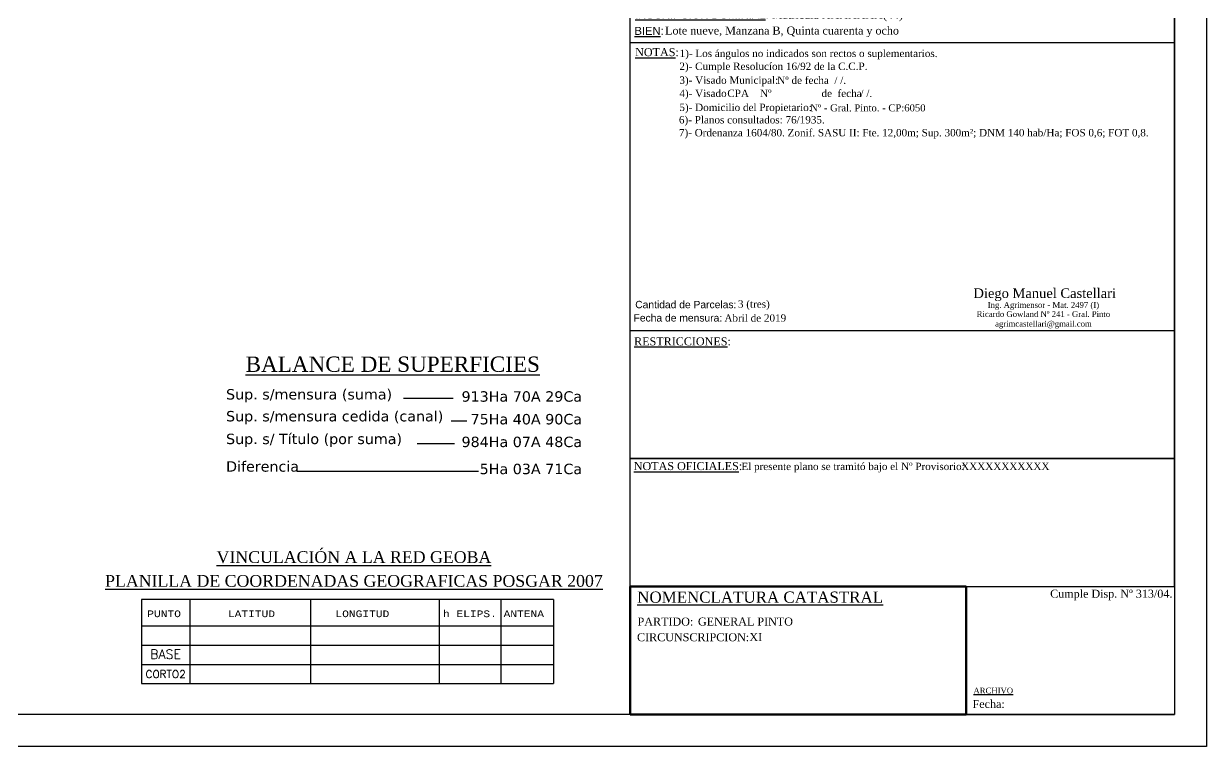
# Model space of a CAD drawing. Header units: feet. Extents: x 1554 to 7460, y 4629 to 11811.
# Drawn here: x 3333.8 to 3703.3, y 5405.3 to 5631.2 of the extents above; entities that cross this region are included whole.
import ezdxf
from ezdxf.enums import TextEntityAlignment as Align

# ---------------------------------------------------------------- set-up
doc = ezdxf.new("R2010")
doc.units = ezdxf.units.FT
doc.header["$MEASUREMENT"] = 0
doc.layers.get('0').update_dxf_attribs({"linetype": 'CONTINUOUS'})
for name, color, linetype in [('CARATULA', 7, 'CONTINUOUS'), ('CROQUIS', 2, 'CONTINUOUS'), ('Cuadricula', 210, 'CONTINUOUS'), ('manz2', 90, 'CONTINUOUS'), ('MEDICION', 2, 'CONTINUOUS')]:
    doc.layers.add(name, color=color, linetype=linetype)
doc.styles.add('ARIAL', font='arial.ttf')
doc.styles.get("Standard").update_dxf_attribs({"font": 'txt.SHX', "bigfont": 'whgtxt.shx'})
doc.styles.add('style1', font='verdana.ttf')
doc.styles.add('Time New Roman', font='times.ttf')
doc.styles.add('Times New Roman', font='times.ttf')

# ---------------------------------------------------------------- blocks, each defined once
blk = doc.blocks.new('MENS-V1-MA')
at = {"layer": 'CARATULA', "color": 8}
for p, q in [((0, 90), (90, 90)), ((0, 90), (90, 90)), ((0, 0), (0, 90)), ((90, 50), (90, 90)), ((90, 90), (90, 50)), ((90, 50), (170, 50)), ((170, 0), (170, 50)), ((0, 0), (170, 0)), ((0, 0), (170, 0))]:
    blk.add_line(p, q, dxfattribs=at)
at = {"layer": 'CARATULA', "color": 2, "style": 'ARIAL'}
for s, height, p in [('%%uPROVINCIA  DE  BUENOS  AIRES', 3.5, (1.39, 84.29)), ('%%uPARTIDO%%U:', 3, (1.27, 71.54)), ('%%uLUGAR%%U:', 3, (1.72, 57.71)), ('%%uOBJETO%%U:', 3, (1.4, 44.92)), ('%%UPROPIETARIOS%%U:', 3, (1.24, 36.42)), ('%%uINSCRIPCION DOMINIAL%%U:', 2.5, (1.54, 7.56)), ('%%uBIEN%%U:', 2.5, (1.33, 2.39))]:
    blk.add_text(s, height=height, dxfattribs=at).set_placement(p)
at = {"layer": 'CARATULA', "color": 3, "style": 'Time New Roman', "width": 8.977718, "flags": 4}
blk.add_attdef('PARTIDO', text='', height=5, dxfattribs=at).set_placement((21.95, 71.39), (88.23, 71.39), align=Align.FIT)
at = {"layer": 'CARATULA', "color": 3, "style": 'Time New Roman', "flags": 4}
for tag, p, height in [('LUGAR', (18.87, 57.31), 4), ('OBJETO', (19.93, 44.75), 4), ('INSCRIPCIONDOMINIAL', (44.25, 7.46), 2.5), ('BIEN', (10.89, 2.5), 2.5)]:
    blk.add_attdef(tag, p, '', height=height, dxfattribs=at)
at = {"layer": 'CARATULA', "color": 6, "style": 'ARIAL', "flags": 4}
for tag, width, p, p2 in [('PROPIETARIORENGLÓN1', 19.62236, (5.41, 28.64), (157.87, 28.64)), ('PROPIETARIORENGLÓN2', 19.908582, (5.41, 20.74), (160.09, 20.74)), ('PROPIETARIORENGLÓN3', 19.940384, (5.41, 12.32), (160.34, 12.32))]:
    blk.add_attdef(tag, text='', height=5, dxfattribs=dict(at, width=width)).set_placement(p, p2, align=Align.FIT)
blk = doc.blocks.new('MENS-V4-MA')
at = {"layer": 'CARATULA', "color": 8}
for p, q in [((0, 40), (170, 40)), ((0, 40), (170, 40)), ((0, 0), (0, 40)), ((170, 0), (170, 40)), ((0, 0), (170, 0)), ((170, 0), (0, 0))]:
    blk.add_line(p, q, dxfattribs=at)
at = {"layer": 'CARATULA', "color": 2, "style": 'Time New Roman'}
blk.add_text('%%uRESTRICCIONES%%U:', height=2.5, dxfattribs=at).set_placement((1.22, 35.33))
at = {"layer": 'CARATULA', "color": 3, "style": 'Time New Roman', "flags": 4}
for tag, p in [('RESTRICCION01', (1.84, 30.77)), ('RESTRICCION02', (1.84, 27.01)), ('RESTRICCION03', (1.84, 23.14)), ('RESTRICCION04', (1.84, 19.26)), ('RESTRICCION05', (1.84, 15.34)), ('RESTRICCION06', (1.84, 11.47)), ('RESTRICCION07', (1.84, 7.56)), ('RESTRICCION08', (1.84, 3.65))]:
    blk.add_attdef(tag, p, '', height=2.3, dxfattribs=at)
blk = doc.blocks.new('MENS-V5-MA')
at = {"layer": 'CARATULA', "color": 8}
for p, q in [((0, 40), (170, 40)), ((0, 0), (0, 40)), ((170, 0), (170, 40)), ((0, 0), (170, 0))]:
    blk.add_line(p, q, dxfattribs=at)
at = {"layer": 'CARATULA', "color": 2, "style": 'Time New Roman'}
blk.add_text('%%UNOTAS OFICIALES%%U:', height=2.5, dxfattribs=at).set_placement((1.1, 36.36))
at = {"layer": 'CARATULA', "color": 3, "style": 'Time New Roman'}
blk.add_text('El presente plano se tramitó bajo el Nº Provisorio:', height=2.3, dxfattribs=at).set_placement((34.73, 36.36))
at = {"layer": 'CARATULA', "color": 3, "style": 'Time New Roman', "flags": 4}
for tag, p in [('NROPROVISORIO', (103.39, 36.38)), ('NOTAOFICIAL01', (1.43, 31.27)), ('NOTAOFICIAL02', (1.64, 27.52)), ('NOTAOFICIAL03', (1.64, 24.04)), ('NOTAOFICIAL04', (1.64, 20.53)), ('NOTAOFICIAL05', (1.63, 16.8)), ('NOTAOFICIAL06', (1.64, 12.93)), ('NOTAOFICIAL07', (1.64, 9.11)), ('NOTAOFICIAL08', (1.64, 5.28))]:
    blk.add_attdef(tag, p, '', height=2.3, dxfattribs=at)
blk = doc.blocks.new('MENS-V6-MA')
at = {"layer": 'CARATULA', "color": 8, "lineweight": 80}
for p, q in [((105, 40), (0, 40)), ((0, 40), (0, 0)), ((105, 0), (105, 40)), ((105, 0), (0, 0))]:
    blk.add_line(p, q, dxfattribs=at)
at = {"layer": 'CARATULA', "color": 3, "style": 'Time New Roman'}
blk.add_text('%%UNOMENCLATURA CATASTRAL', height=3.5, dxfattribs=at).set_placement((2.19, 34.89))
at = {"layer": 'CARATULA', "color": 2, "linetype": 'Continuous', "lineweight": 25, "style": 'Times New Roman'}
for s, p in [('PARTIDO:', (2.29, 27.74)), ('CIRCUNSCRIPCION:', (2.12, 22.86))]:
    blk.add_text(s, height=2.5, dxfattribs=at).set_placement(p)
at = {"layer": 'CARATULA', "color": 3, "linetype": 'Continuous', "lineweight": 25, "style": 'Times New Roman'}
for tag, p in [('EXALTACION_DE_LA_CRUZ_XXXXXXX', (21.16, 27.76)), ('XXXXX', (86.53, 27.9)), ('XXXX', (37.22, 22.92)), ('XXXXXX', (86.31, 22.76)), ('XXX', (19.53, 18.12)), ('XXXXXX', (86.28, 17.66)), ('XXXXX', (20.19, 13.15)), ('XXXXXX', (17.83, 8.07))]:
    blk.add_attdef(tag, p, '', height=2.5, dxfattribs=at)
at = {"layer": 'CARATULA', "color": 2, "linetype": 'Continuous', "lineweight": 25, "style": 'Times New Roman'}
for tag, p in [('FRACCIÓN:', (65.91, 27.9)), ('PARCELA:', (65.67, 17.66)), ('CHACRA:', (1.82, 13.15))]:
    blk.add_attdef(tag, p, '', height=2.5, dxfattribs=at)
for tag, p in [('MANZANA:', (85.78, 22.76)), ('SECCIÓN:', (18.87, 18.12)), ('QUINTA:', (17.37, 8.07))]:
    blk.add_attdef(tag, text='', height=2.5, dxfattribs=at).set_placement(p, align=Align.RIGHT)
at = {"layer": 'CARATULA', "color": 3, "style": 'Time New Roman', "flags": 4}
blk.add_attdef('LOCALIDADFECHA', (3.81, 2.82), '', height=2.2, dxfattribs=at)
blk = doc.blocks.new('MENS-V3-MA')
at = {"layer": 'CARATULA', "color": 8}
for p, q in [((0, 90), (170, 90)), ((0, 0), (0, 90)), ((170, 0), (170, 90)), ((0, 0), (170, 0))]:
    blk.add_line(p, q, dxfattribs=at)
at = {"layer": 'CARATULA', "color": 2}
for s, height, style, p in [('%%UNOTAS%%U:', 2.5, 'Time New Roman', (1.54, 85.74)), ('Cantidad de Parcelas:', 2.3, 'ARIAL', (1.56, 6.95)), ('Fecha de mensura:', 2.3, 'ARIAL', (1.05, 2.79))]:
    blk.add_text(s, height=height, dxfattribs=dict(at, style=style)).set_placement(p)
at = {"layer": 'CARATULA', "color": 3, "style": 'Time New Roman'}
for s, p in [('2)- Cumple Resolucíon 16/92 de la C.C.P.', (15.36, 81.42)), ('3)- Visado Municipal:', (15.36, 77.09)), ('4)- Visado            Nº                  de  fecha', (15.36, 72.97)), ('5)- Domicilio del Propietario:', (15.36, 68.59))]:
    blk.add_text(s, height=2.3, dxfattribs=at).set_placement(p)
at = {"layer": 'CARATULA', "color": 3, "style": 'Time New Roman', "flags": 4}
for tag, p in [('NOTA1', (15.43, 85.47)), ('VISADOMUNICIPALNº', (45.93, 77.06)), ('CPA/CPI', (30.34, 72.97)), ('NºDEVISADO', (43.49, 72.97)), ('FECHADEVISADO', (65.99, 72.97)), ('DOMICILIOPROPIETARIO', (56.25, 68.48)), ('NOTA06', (15.22, 64.71)), ('NOTA07', (15.22, 60.66)), ('NOTA08', (15.22, 56.89)), ('NOTA09', (15.22, 52.93)), ('NOTA10', (15.22, 49.16)), ('NOTA11', (15.22, 45.41)), ('NOTA12', (15.22, 41.6)), ('NOTA13', (15.22, 37.73)), ('NOTA14', (15.22, 34.37)), ('NOTA15', (15.22, 30.83)), ('NOTA16', (15.22, 27.59)), ('NOTA17', (15.22, 24.04)), ('NOTA18', (15.22, 20.6)), ('CANTIDADPARCELAS', (33.66, 7.11)), ('FECHAMENSURA', (29.43, 2.74))]:
    blk.add_attdef(tag, p, '', height=2.3, dxfattribs=at)
at = {"layer": 'CARATULA', "color": 4, "style": 'Time New Roman', "flags": 4}
blk.add_attdef('NOMBREPROFESIONAL', text='', height=3, dxfattribs=at).set_placement((129.51, 10.15), align=Align.CENTER)
at = {"layer": 'CARATULA', "color": 2, "style": 'Time New Roman', "flags": 4}
for tag, p in [('TITULO-MATRICULANº', (129.09, 7.06)), ('DOMICILIOPROFESIONAL', (129.09, 4.22)), ('E-MAIL', (129.09, 1.2))]:
    blk.add_attdef(tag, text='', height=2, dxfattribs=at).set_placement(p, align=Align.CENTER)
blk = doc.blocks.new('MENS-V7-MA')
at = {"layer": 'CARATULA', "color": 8}
for p, q in [((0, 40), (65, 40)), ((0, 40), (0, 0)), ((65, 40), (65, 0)), ((0, 0), (65, 0))]:
    blk.add_line(p, q, dxfattribs=at)
at = {"layer": 'CARATULA', "color": 3, "style": 'Time New Roman'}
blk.add_text('%%uARCHIVO', height=1.8, dxfattribs=at).set_placement((2.24, 6.53))
at = {"layer": 'CARATULA', "color": 2, "style": 'Time New Roman'}
blk.add_text('Fecha:', height=2.5, dxfattribs=at).set_placement((1.95, 2))
at = {"layer": 'CARATULA', "color": 3, "insert": (26.2, 38.97), "char_height": 2.5, "width": 38.7986, "attachment_point": 1}
blk.add_mtext('\\fRomantic|b0|i0|c2|p2;\\C2;Cumple Disp. Nº 313/04.', dxfattribs=at)
at = {"layer": 'CARATULA', "color": 3, "style": 'Time New Roman', "flags": 4}
blk.add_attdef('FILEFECHA', (11.72, 1.86), '', height=2.5, dxfattribs=at)

msp = doc.modelspace()

# ---------------------------------------------------------------- linework, layer by layer
at = {"color": 8}
msp.add_line((3523.344, 5415.281), (3523.344, 5715.281), dxfattribs=at)
at = {"color": 2}
for p, q in [((3452.458, 5514.099), (3468.038, 5514.099)), ((3467.428, 5507.003), (3472.314, 5507.003)), ((3456.736, 5499.907), (3468.467, 5499.907)), ((3419.217, 5491.253), (3475.887, 5491.253))]:
    msp.add_line(p, q, dxfattribs=at)
at = {"layer": 'CARATULA', "color": 1, "linetype": 'Continuous'}
for p, q in [((3703.344, 6025.281), (3703.344, 5405.281)), ((3703.344, 5405.281), (2703.344, 5405.281))]:
    msp.add_line(p, q, dxfattribs=at)
at = {"layer": 'CARATULA', "color": 8, "linetype": 'Continuous'}
for p, q in [((3693.344, 6015.281), (3693.344, 5415.281)), ((3523.344, 5415.281), (2743.344, 5415.281)), ((3693.344, 5415.281), (3523.344, 5415.281))]:
    msp.add_line(p, q, dxfattribs=at)
at = {"layer": 'CARATULA', "color": 8}
for p, q in [((3523.344, 5625.281), (3693.344, 5625.281)), ((3523.344, 5625.281), (3693.344, 5625.281)), ((3693.344, 5535.281), (3693.344, 5625.281)), ((3523.344, 5535.281), (3693.344, 5535.281)), ((3523.344, 5535.281), (3693.344, 5535.281)), ((3693.344, 5415.281), (3523.344, 5415.281))]:
    msp.add_line(p, q, dxfattribs=at)
at = {"layer": 'Cuadricula', "color": 2}
for p, q in [((3499.32, 5451.19), (3370.634, 5451.19)), ((3370.634, 5451.19), (3370.634, 5424.901)), ((3385.789, 5451.19), (3385.789, 5424.901)), ((3423.451, 5451.19), (3423.451, 5424.901)), ((3463.691, 5451.19), (3463.691, 5424.901)), ((3483.028, 5424.901), (3483.028, 5451.19)), ((3499.32, 5451.19), (3499.32, 5424.901)), ((3370.634, 5442.901), (3499.32, 5442.901)), ((3370.634, 5436.901), (3499.32, 5436.901)), ((3370.634, 5430.901), (3499.32, 5430.901)), ((3370.634, 5424.901), (3499.32, 5424.901))]:
    msp.add_line(p, q, dxfattribs=at)

# ---------------------------------------------------------------- block references
ref = msp.add_blockref('MENS-V1-MA', (3523.344, 5625.281))
ref.add_attrib('PARTIDO', 'GENERAL PINTO', dxfattribs={"layer": 'CARATULA', "color": 3, "height": 5, "style": 'Time New Roman', "width": 1.142152, "flags": 4}).set_placement((3545.297, 5696.671), (3611.578, 5696.671), align=Align.FIT)
ref.add_attrib('LUGAR', 'Germania', (3542.217, 5682.595), dxfattribs={"layer": 'CARATULA', "color": 3, "height": 4, "style": 'Time New Roman', "flags": 4})
ref.add_attrib('OBJETO', '     Mensura, unificación y nueva división', (3543.274, 5670.034), dxfattribs={"layer": 'CARATULA', "color": 3, "height": 4, "style": 'Time New Roman', "flags": 4})
ref.add_attrib('PROPIETARIORENGLÓN2', '      Diz Hermanos y Companía      ', dxfattribs={"layer": 'CARATULA', "color": 6, "height": 5, "style": 'ARIAL', "width": 1.443725, "flags": 4}).set_placement((3528.757, 5646.017), (3683.435, 5646.017), align=Align.FIT)
ref.add_attrib('INSCRIPCIONDOMINIAL', 'Matrícula XXXXXXX(44)', (3567.591, 5632.737), dxfattribs={"layer": 'CARATULA', "color": 3, "height": 2.5, "style": 'Time New Roman', "flags": 4})
ref.add_attrib('BIEN', 'Lote nueve, Manzana B, Quinta cuarenta y ocho', (3534.231, 5627.778), dxfattribs={"layer": 'CARATULA', "color": 3, "height": 2.5, "style": 'Time New Roman', "flags": 4})
ref = msp.add_blockref('MENS-V3-MA', (3523.344, 5535.281))
ref.add_attrib('NOTA1', '1)- Los ángulos no indicados son rectos o suplementarios.', (3538.773, 5620.747), dxfattribs={"layer": 'CARATULA', "color": 3, "height": 2.3, "style": 'Time New Roman', "flags": 4})
ref.add_attrib('VISADOMUNICIPALNº', 'Nº de fecha  / /.', (3569.276, 5612.343), dxfattribs={"layer": 'CARATULA', "color": 3, "height": 2.3, "style": 'Time New Roman', "flags": 4})
ref.add_attrib('CPA/CPI', 'CPA', (3553.687, 5608.252), dxfattribs={"layer": 'CARATULA', "color": 3, "height": 2.3, "style": 'Time New Roman', "flags": 4})
ref.add_attrib('FECHADEVISADO', '/ /.', (3595.277, 5608.252), dxfattribs={"layer": 'CARATULA', "color": 3, "height": 2.3, "style": 'Time New Roman', "flags": 4})
ref.add_attrib('DOMICILIOPROPIETARIO', 'Nº - Gral. Pinto. - CP:6050', (3579.599, 5603.757), dxfattribs={"layer": 'CARATULA', "color": 3, "height": 2.2, "style": 'Time New Roman', "flags": 4})
ref.add_attrib('NOTA06', '6)- Planos consultados: 76/1935.', (3538.566, 5599.989), dxfattribs={"layer": 'CARATULA', "color": 3, "height": 2.3, "style": 'Time New Roman', "flags": 4})
ref.add_attrib('NOTA07', '7)- Ordenanza 1604/80. Zonif. SASU II: Fte. 12,00m; Sup. 300m²; DNM 140 hab/Ha; FOS 0,6; FOT 0,8.', (3538.566, 5595.945), dxfattribs={"layer": 'CARATULA', "color": 3, "height": 2.3, "style": 'Time New Roman', "flags": 4})
ref.add_attrib('CANTIDADPARCELAS', '3 (tres)', (3557.004, 5542.394), dxfattribs={"layer": 'CARATULA', "color": 3, "height": 2.3, "style": 'Time New Roman', "flags": 4})
ref.add_attrib('FECHAMENSURA', 'Abril de 2019', (3552.771, 5538.022), dxfattribs={"layer": 'CARATULA', "color": 3, "height": 2.3, "style": 'Time New Roman', "flags": 4})
ref.add_attrib('NOMBREPROFESIONAL', 'Diego Manuel Castellari', dxfattribs={"layer": 'CARATULA', "color": 4, "height": 3, "style": 'Time New Roman', "flags": 4}).set_placement((3652.85, 5545.431), align=Align.CENTER)
ref.add_attrib('TITULO-MATRICULANº', 'Ing. Agrimensor - Mat. 2497 (I)', dxfattribs={"layer": 'CARATULA', "color": 2, "height": 1.8, "style": 'Time New Roman', "flags": 4}).set_placement((3652.438, 5542.343), align=Align.CENTER)
ref.add_attrib('DOMICILIOPROFESIONAL', 'Ricardo Gowland Nº 241 - Gral. Pinto', dxfattribs={"layer": 'CARATULA', "color": 2, "height": 1.8, "style": 'Time New Roman', "flags": 4}).set_placement((3652.438, 5539.501), align=Align.CENTER)
ref.add_attrib('E-MAIL', 'agrimcastellari@gmail.com', dxfattribs={"layer": 'CARATULA', "color": 2, "height": 1.8, "style": 'Time New Roman', "flags": 4}).set_placement((3652.438, 5536.48), align=Align.CENTER)
for name, p in [('MENS-V4-MA', (3523.344, 5495.281)), ('MENS-V7-MA', (3628.344, 5415.281))]:
    msp.add_blockref(name, p)
ref = msp.add_blockref('MENS-V5-MA', (3523.344, 5455.281))
ref.add_attrib('NROPROVISORIO', 'XXXXXXXXXXX', (3626.732, 5491.661), dxfattribs={"layer": 'CARATULA', "color": 3, "height": 2.3, "style": 'Time New Roman', "flags": 4})
ref = msp.add_blockref('MENS-V6-MA', (3523.344, 5415.281))
ref.add_attrib('EXALTACION_DE_LA_CRUZ_XXXXXXX', 'GENERAL PINTO', (3544.505, 5443.039), dxfattribs={"layer": 'CARATULA', "color": 3, "linetype": 'Continuous', "lineweight": 25, "height": 2.5, "style": 'Times New Roman'})
ref.add_attrib('XXXX', 'XI', (3560.565, 5438.196), dxfattribs={"layer": 'CARATULA', "color": 3, "linetype": 'Continuous', "lineweight": 25, "height": 2.5, "style": 'Times New Roman'})

# ---------------------------------------------------------------- texts
at = {"color": 3, "insert": (3372.438, 5447.765), "char_height": 2.1, "width": 155.65095, "attachment_point": 1}
msp.add_mtext('{\\fCourier New|b0|i0|c0|p49;PUNTO^I^ILATITUD^I^I^ILONGITUD^I^Ih ELIPS. ANTENA}', dxfattribs=at)
at = {"layer": 'CROQUIS', "style": 'Times New Roman'}
for s, height, p in [('%%UBALANCE DE SUPERFICIES', 4.784, (3449.147, 5522.345)), ('%%UVINCULACIÓN A LA RED GEOBA', 3.68, (3437.02, 5462.596)), ('%%UPLANILLA DE COORDENADAS GEOGRAFICAS POSGAR 2007', 3.68, (3437.02, 5455.163))]:
    msp.add_text(s, height=height, dxfattribs=at).set_placement(p, align=Align.CENTER)
at = {"layer": 'manz2', "color": 3}
for s, height, p in [('BASE', 2.88, (3378.171, 5432.649)), ('CORTO2', 2.4, (3378.171, 5426.649))]:
    msp.add_text(s, height=height, dxfattribs=at).set_placement(p, align=Align.CENTER)
at = {"layer": 'MEDICION', "color": 2, "style": 'style1'}
for s, p in [('913Ha 70A 29Ca', (3508.297, 5513.021)), ('75Ha 40A 90Ca', (3508.297, 5505.925)), ('984Ha 07A 48Ca', (3508.297, 5498.829)), ('5Ha 03A 71Ca', (3508.297, 5490.363))]:
    msp.add_text(s, height=3.25, dxfattribs=at).set_placement(p, align=Align.RIGHT)
at = {"layer": 'MEDICION', "color": 2, "char_height": 3.25, "attachment_point": 1, "style": 'style1'}
for s, insert, width in [('Sup. s/mensura (suma)', (3397.064, 5516.954), 78.97514), ('Sup. s/mensura cedida (canal)', (3397.064, 5510.108), 78.97514), ('Sup. s/ Título (por suma)', (3397.064, 5503.012), 66.29099), ('Diferencia', (3397.064, 5494.394), 36.38605)]:
    msp.add_mtext(s, dxfattribs=dict(at, insert=insert, width=width))

doc.saveas('drawing.dxf')
